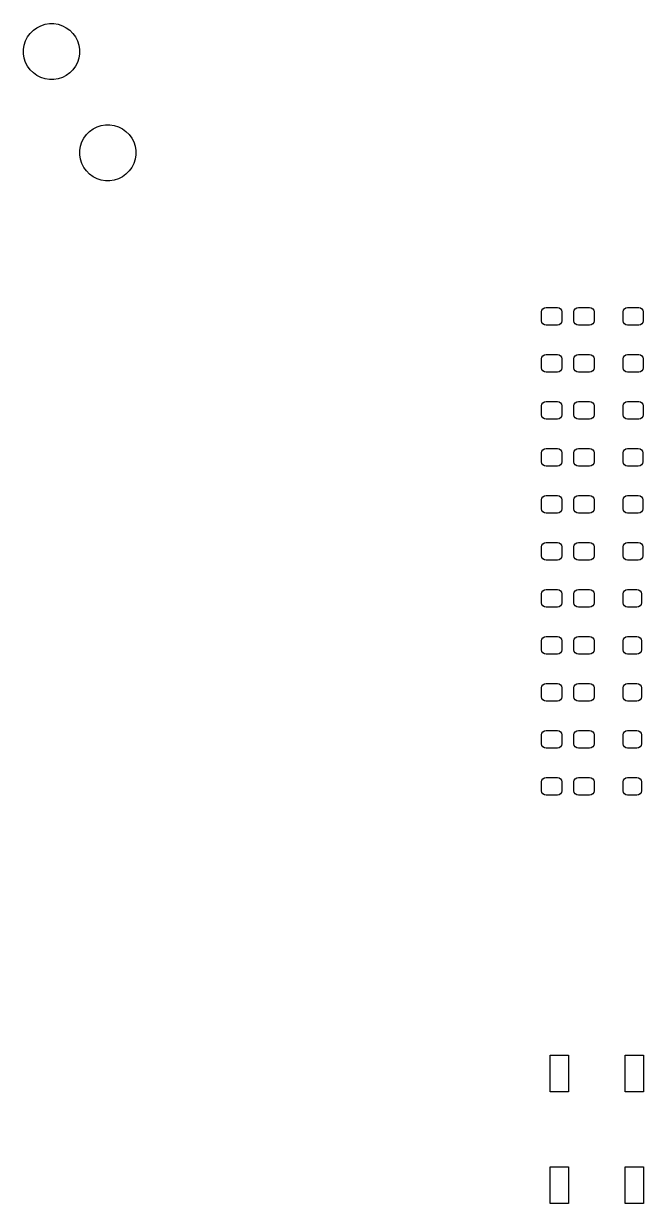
# Model space of a CAD drawing. Header units: inches. Extents: x 7.41 to 12.64, y -5.55 to -1.56.
# Drawn here: x 7.406 to 8.709, y -4.04 to -1.559 of the extents above; entities that cross this region are included whole.
import ezdxf

# ---------------------------------------------------------------- set-up
doc = ezdxf.new("R2010")
doc.units = ezdxf.units.IN
doc.header["$MEASUREMENT"] = 0
doc.layers.add('F.Mask', color=201, linetype='CONTINUOUS', true_color=0xd864ff)

msp = doc.modelspace()

# ---------------------------------------------------------------- linework, layer by layer
at = {"layer": 'F.Mask', "linetype": 'CONTINUOUS'}
for p, q in [((7.442, -1.5636), (7.4508, -1.5607)), ((7.4508, -1.5607), (7.4599, -1.5592)), ((7.4599, -1.5592), (7.4692, -1.5592)), ((7.4692, -1.5592), (7.4784, -1.5607)), ((7.4784, -1.5607), (7.4872, -1.5636)), ((7.41, -1.5955), (7.4142, -1.5873)), ((7.4142, -1.5873), (7.4197, -1.5798)), ((7.4197, -1.5798), (7.4262, -1.5732)), ((7.4262, -1.5732), (7.4337, -1.5678)), ((7.4337, -1.5678), (7.442, -1.5636)), ((7.4872, -1.5636), (7.4954, -1.5678)), ((7.4954, -1.5678), (7.5029, -1.5732)), ((7.5029, -1.5732), (7.5095, -1.5798)), ((7.5095, -1.5798), (7.5149, -1.5873)), ((7.5149, -1.5873), (7.5191, -1.5955)), ((7.4057, -1.6135), (7.4071, -1.6043)), ((7.4071, -1.6043), (7.41, -1.5955)), ((7.5191, -1.5955), (7.522, -1.6043)), ((7.522, -1.6043), (7.5234, -1.6135)), ((7.4057, -1.6227), (7.4057, -1.6135)), ((7.4071, -1.6319), (7.4057, -1.6227)), ((7.41, -1.6407), (7.4071, -1.6319)), ((7.522, -1.6319), (7.5191, -1.6407)), ((7.5234, -1.6227), (7.522, -1.6319)), ((7.5234, -1.6135), (7.5234, -1.6227)), ((7.4142, -1.649), (7.41, -1.6407)), ((7.4197, -1.6565), (7.4142, -1.649)), ((7.4262, -1.663), (7.4197, -1.6565)), ((7.5095, -1.6565), (7.5029, -1.663)), ((7.5149, -1.649), (7.5095, -1.6565)), ((7.5191, -1.6407), (7.5149, -1.649)), ((7.4337, -1.6685), (7.4262, -1.663)), ((7.442, -1.6727), (7.4337, -1.6685)), ((7.4508, -1.6755), (7.442, -1.6727)), ((7.4599, -1.677), (7.4508, -1.6755)), ((7.4692, -1.677), (7.4599, -1.677)), ((7.4784, -1.6755), (7.4692, -1.677)), ((7.4872, -1.6727), (7.4784, -1.6755)), ((7.4954, -1.6685), (7.4872, -1.6727)), ((7.5029, -1.663), (7.4954, -1.6685)), ((7.5378, -1.7924), (7.5443, -1.7858)), ((7.5443, -1.7858), (7.5518, -1.7804)), ((7.5518, -1.7804), (7.5601, -1.7761)), ((7.5601, -1.7761), (7.5689, -1.7733)), ((7.5689, -1.7733), (7.578, -1.7718)), ((7.578, -1.7718), (7.5873, -1.7718)), ((7.5873, -1.7718), (7.5965, -1.7733)), ((7.5965, -1.7733), (7.6053, -1.7761)), ((7.6053, -1.7761), (7.6135, -1.7804)), ((7.6135, -1.7804), (7.621, -1.7858)), ((7.621, -1.7858), (7.6276, -1.7924)), ((7.5253, -1.8169), (7.5281, -1.8081)), ((7.5281, -1.8081), (7.5323, -1.7999)), ((7.5323, -1.7999), (7.5378, -1.7924)), ((7.6276, -1.7924), (7.633, -1.7999)), ((7.633, -1.7999), (7.6372, -1.8081)), ((7.6372, -1.8081), (7.6401, -1.8169)), ((7.5238, -1.8261), (7.5253, -1.8169)), ((7.5238, -1.8353), (7.5238, -1.8261)), ((7.5253, -1.8445), (7.5238, -1.8353)), ((7.6401, -1.8169), (7.6416, -1.8261)), ((7.6416, -1.8353), (7.6401, -1.8445)), ((7.6416, -1.8261), (7.6416, -1.8353)), ((7.5281, -1.8533), (7.5253, -1.8445)), ((7.5323, -1.8616), (7.5281, -1.8533)), ((7.6372, -1.8533), (7.633, -1.8616)), ((7.6401, -1.8445), (7.6372, -1.8533)), ((7.5378, -1.8691), (7.5323, -1.8616)), ((7.5443, -1.8756), (7.5378, -1.8691)), ((7.5518, -1.8811), (7.5443, -1.8756)), ((7.5601, -1.8853), (7.5518, -1.8811)), ((7.5689, -1.8881), (7.5601, -1.8853)), ((7.6053, -1.8853), (7.5965, -1.8881)), ((7.6135, -1.8811), (7.6053, -1.8853)), ((7.621, -1.8756), (7.6135, -1.8811)), ((7.6276, -1.8691), (7.621, -1.8756)), ((7.633, -1.8616), (7.6276, -1.8691)), ((7.578, -1.8896), (7.5689, -1.8881)), ((7.5873, -1.8896), (7.578, -1.8896)), ((7.5965, -1.8881), (7.5873, -1.8896)), ((8.4978, -2.1588), (8.5009, -2.1568)), ((8.5009, -2.1568), (8.5044, -2.1561)), ((8.5044, -2.1561), (8.5281, -2.1561)), ((8.5281, -2.1561), (8.5316, -2.1568)), ((8.5316, -2.1568), (8.5347, -2.1588)), ((8.5657, -2.1588), (8.5688, -2.1568)), ((8.5688, -2.1568), (8.5723, -2.1561)), ((8.5723, -2.1561), (8.596, -2.1561)), ((8.596, -2.1561), (8.5995, -2.1568)), ((8.5995, -2.1568), (8.6026, -2.1588)), ((8.6691, -2.1588), (8.6721, -2.1568)), ((8.6721, -2.1568), (8.6757, -2.1561)), ((8.6757, -2.1561), (8.6993, -2.1561)), ((8.6993, -2.1561), (8.7029, -2.1568)), ((8.7029, -2.1568), (8.7059, -2.1588)), ((8.4951, -2.1655), (8.4958, -2.1619)), ((8.4951, -2.1842), (8.4951, -2.1655)), ((8.4958, -2.1619), (8.4978, -2.1588)), ((8.5347, -2.1588), (8.5367, -2.1619)), ((8.5367, -2.1619), (8.5374, -2.1655)), ((8.5374, -2.1655), (8.5374, -2.1842)), ((8.563, -2.1655), (8.5637, -2.1619)), ((8.563, -2.1842), (8.563, -2.1655)), ((8.5637, -2.1619), (8.5657, -2.1588)), ((8.6026, -2.1588), (8.6046, -2.1619)), ((8.6046, -2.1619), (8.6053, -2.1655)), ((8.6053, -2.1655), (8.6053, -2.1842)), ((8.6663, -2.1655), (8.6671, -2.1619)), ((8.6663, -2.1842), (8.6663, -2.1655)), ((8.6671, -2.1619), (8.6691, -2.1588)), ((8.7059, -2.1588), (8.7079, -2.1619)), ((8.7079, -2.1619), (8.7087, -2.1655)), ((8.7087, -2.1655), (8.7087, -2.1842)), ((8.4958, -2.1877), (8.4951, -2.1842)), ((8.4978, -2.1908), (8.4958, -2.1877)), ((8.5009, -2.1928), (8.4978, -2.1908)), ((8.5044, -2.1935), (8.5009, -2.1928)), ((8.5281, -2.1935), (8.5044, -2.1935)), ((8.5316, -2.1928), (8.5281, -2.1935)), ((8.5347, -2.1908), (8.5316, -2.1928)), ((8.5367, -2.1877), (8.5347, -2.1908)), ((8.5374, -2.1842), (8.5367, -2.1877)), ((8.5637, -2.1877), (8.563, -2.1842)), ((8.5657, -2.1908), (8.5637, -2.1877)), ((8.5688, -2.1928), (8.5657, -2.1908)), ((8.5723, -2.1935), (8.5688, -2.1928)), ((8.596, -2.1935), (8.5723, -2.1935)), ((8.5995, -2.1928), (8.596, -2.1935)), ((8.6026, -2.1908), (8.5995, -2.1928)), ((8.6046, -2.1877), (8.6026, -2.1908)), ((8.6053, -2.1842), (8.6046, -2.1877)), ((8.6671, -2.1877), (8.6663, -2.1842)), ((8.6691, -2.1908), (8.6671, -2.1877)), ((8.6721, -2.1928), (8.6691, -2.1908)), ((8.6757, -2.1935), (8.6721, -2.1928)), ((8.6993, -2.1935), (8.6757, -2.1935)), ((8.7029, -2.1928), (8.6993, -2.1935)), ((8.7059, -2.1908), (8.7029, -2.1928)), ((8.7079, -2.1877), (8.7059, -2.1908)), ((8.7087, -2.1842), (8.7079, -2.1877)), ((8.4978, -2.2577), (8.5009, -2.2556)), ((8.5009, -2.2556), (8.5044, -2.2549)), ((8.5044, -2.2549), (8.5281, -2.2549)), ((8.5281, -2.2549), (8.5316, -2.2556)), ((8.5316, -2.2556), (8.5347, -2.2577)), ((8.5657, -2.2577), (8.5688, -2.2556)), ((8.5688, -2.2556), (8.5723, -2.2549)), ((8.5723, -2.2549), (8.596, -2.2549)), ((8.596, -2.2549), (8.5995, -2.2556)), ((8.5995, -2.2556), (8.6026, -2.2577)), ((8.6691, -2.2577), (8.6721, -2.2556)), ((8.6721, -2.2556), (8.6757, -2.2549)), ((8.6757, -2.2549), (8.6993, -2.2549)), ((8.6993, -2.2549), (8.7029, -2.2556)), ((8.7029, -2.2556), (8.7059, -2.2577)), ((8.4951, -2.2643), (8.4958, -2.2607)), ((8.4951, -2.283), (8.4951, -2.2643)), ((8.4958, -2.2607), (8.4978, -2.2577)), ((8.5347, -2.2577), (8.5367, -2.2607)), ((8.5367, -2.2607), (8.5374, -2.2643)), ((8.5374, -2.2643), (8.5374, -2.283)), ((8.563, -2.2643), (8.5637, -2.2607)), ((8.563, -2.283), (8.563, -2.2643)), ((8.5637, -2.2607), (8.5657, -2.2577)), ((8.6026, -2.2577), (8.6046, -2.2607)), ((8.6046, -2.2607), (8.6053, -2.2643)), ((8.6053, -2.2643), (8.6053, -2.283)), ((8.6663, -2.2643), (8.6671, -2.2607)), ((8.6663, -2.283), (8.6663, -2.2643)), ((8.6671, -2.2607), (8.6691, -2.2577)), ((8.7059, -2.2577), (8.7079, -2.2607)), ((8.7079, -2.2607), (8.7087, -2.2643)), ((8.7087, -2.2643), (8.7087, -2.283)), ((8.4958, -2.2866), (8.4951, -2.283)), ((8.4978, -2.2896), (8.4958, -2.2866)), ((8.5009, -2.2916), (8.4978, -2.2896)), ((8.5044, -2.2923), (8.5009, -2.2916)), ((8.5281, -2.2923), (8.5044, -2.2923)), ((8.5316, -2.2916), (8.5281, -2.2923)), ((8.5347, -2.2896), (8.5316, -2.2916)), ((8.5367, -2.2866), (8.5347, -2.2896)), ((8.5374, -2.283), (8.5367, -2.2866)), ((8.5637, -2.2866), (8.563, -2.283)), ((8.5657, -2.2896), (8.5637, -2.2866)), ((8.5688, -2.2916), (8.5657, -2.2896)), ((8.5723, -2.2923), (8.5688, -2.2916)), ((8.596, -2.2923), (8.5723, -2.2923)), ((8.5995, -2.2916), (8.596, -2.2923)), ((8.6026, -2.2896), (8.5995, -2.2916)), ((8.6046, -2.2866), (8.6026, -2.2896)), ((8.6053, -2.283), (8.6046, -2.2866)), ((8.6671, -2.2866), (8.6663, -2.283)), ((8.6691, -2.2896), (8.6671, -2.2866)), ((8.6721, -2.2916), (8.6691, -2.2896)), ((8.6757, -2.2923), (8.6721, -2.2916)), ((8.6993, -2.2923), (8.6757, -2.2923)), ((8.7029, -2.2916), (8.6993, -2.2923)), ((8.7059, -2.2896), (8.7029, -2.2916)), ((8.7079, -2.2866), (8.7059, -2.2896)), ((8.7087, -2.283), (8.7079, -2.2866)), ((8.4958, -2.3595), (8.4978, -2.3565)), ((8.4978, -2.3565), (8.5009, -2.3545)), ((8.5009, -2.3545), (8.5044, -2.3537)), ((8.5044, -2.3537), (8.5281, -2.3537)), ((8.5281, -2.3537), (8.5316, -2.3545)), ((8.5316, -2.3545), (8.5347, -2.3565)), ((8.5347, -2.3565), (8.5367, -2.3595)), ((8.5637, -2.3595), (8.5657, -2.3565)), ((8.5657, -2.3565), (8.5688, -2.3545)), ((8.5688, -2.3545), (8.5723, -2.3537)), ((8.5723, -2.3537), (8.596, -2.3537)), ((8.596, -2.3537), (8.5995, -2.3545)), ((8.5995, -2.3545), (8.6026, -2.3565)), ((8.6026, -2.3565), (8.6046, -2.3595)), ((8.6671, -2.3595), (8.6691, -2.3565)), ((8.6691, -2.3565), (8.6721, -2.3545)), ((8.6721, -2.3545), (8.6757, -2.3537)), ((8.6757, -2.3537), (8.6993, -2.3537)), ((8.6993, -2.3537), (8.7029, -2.3545)), ((8.7029, -2.3545), (8.7059, -2.3565)), ((8.7059, -2.3565), (8.7079, -2.3595)), ((8.4951, -2.3631), (8.4958, -2.3595)), ((8.4951, -2.3818), (8.4951, -2.3631)), ((8.5367, -2.3595), (8.5374, -2.3631)), ((8.5374, -2.3631), (8.5374, -2.3818)), ((8.563, -2.3631), (8.5637, -2.3595)), ((8.563, -2.3818), (8.563, -2.3631)), ((8.6046, -2.3595), (8.6053, -2.3631)), ((8.6053, -2.3631), (8.6053, -2.3818)), ((8.6663, -2.3631), (8.6671, -2.3595)), ((8.6663, -2.3818), (8.6663, -2.3631)), ((8.7079, -2.3595), (8.7087, -2.3631)), ((8.7087, -2.3631), (8.7087, -2.3818)), ((8.4958, -2.3854), (8.4951, -2.3818)), ((8.4978, -2.3884), (8.4958, -2.3854)), ((8.5009, -2.3904), (8.4978, -2.3884)), ((8.5044, -2.3911), (8.5009, -2.3904)), ((8.5281, -2.3911), (8.5044, -2.3911)), ((8.5316, -2.3904), (8.5281, -2.3911)), ((8.5347, -2.3884), (8.5316, -2.3904)), ((8.5367, -2.3854), (8.5347, -2.3884)), ((8.5374, -2.3818), (8.5367, -2.3854)), ((8.5637, -2.3854), (8.563, -2.3818)), ((8.5657, -2.3884), (8.5637, -2.3854)), ((8.5688, -2.3904), (8.5657, -2.3884)), ((8.5723, -2.3911), (8.5688, -2.3904)), ((8.596, -2.3911), (8.5723, -2.3911)), ((8.5995, -2.3904), (8.596, -2.3911)), ((8.6026, -2.3884), (8.5995, -2.3904)), ((8.6046, -2.3854), (8.6026, -2.3884)), ((8.6053, -2.3818), (8.6046, -2.3854)), ((8.6671, -2.3854), (8.6663, -2.3818)), ((8.6691, -2.3884), (8.6671, -2.3854)), ((8.6721, -2.3904), (8.6691, -2.3884)), ((8.6757, -2.3911), (8.6721, -2.3904)), ((8.6993, -2.3911), (8.6757, -2.3911)), ((8.7029, -2.3904), (8.6993, -2.3911)), ((8.7059, -2.3884), (8.7029, -2.3904)), ((8.7079, -2.3854), (8.7059, -2.3884)), ((8.7087, -2.3818), (8.7079, -2.3854)), ((8.4958, -2.4583), (8.4978, -2.4553)), ((8.4978, -2.4553), (8.5009, -2.4533)), ((8.5009, -2.4533), (8.5044, -2.4526)), ((8.5044, -2.4526), (8.5281, -2.4526)), ((8.5281, -2.4526), (8.5316, -2.4533)), ((8.5316, -2.4533), (8.5347, -2.4553)), ((8.5347, -2.4553), (8.5367, -2.4583)), ((8.5637, -2.4583), (8.5657, -2.4553)), ((8.5657, -2.4553), (8.5688, -2.4533)), ((8.5688, -2.4533), (8.5723, -2.4526)), ((8.5723, -2.4526), (8.596, -2.4526)), ((8.596, -2.4526), (8.5995, -2.4533)), ((8.5995, -2.4533), (8.6026, -2.4553)), ((8.6026, -2.4553), (8.6046, -2.4583)), ((8.6671, -2.4583), (8.6691, -2.4553)), ((8.6691, -2.4553), (8.6721, -2.4533)), ((8.6721, -2.4533), (8.6757, -2.4526)), ((8.6757, -2.4526), (8.6983, -2.4526)), ((8.6983, -2.4526), (8.7019, -2.4533)), ((8.7019, -2.4533), (8.7049, -2.4553)), ((8.7049, -2.4553), (8.707, -2.4583)), ((8.4951, -2.4619), (8.4958, -2.4583)), ((8.4951, -2.4806), (8.4951, -2.4619)), ((8.4958, -2.4842), (8.4951, -2.4806)), ((8.5367, -2.4583), (8.5374, -2.4619)), ((8.5374, -2.4806), (8.5367, -2.4842)), ((8.5374, -2.4619), (8.5374, -2.4806)), ((8.563, -2.4619), (8.5637, -2.4583)), ((8.563, -2.4806), (8.563, -2.4619)), ((8.5637, -2.4842), (8.563, -2.4806)), ((8.6046, -2.4583), (8.6053, -2.4619)), ((8.6053, -2.4806), (8.6046, -2.4842)), ((8.6053, -2.4619), (8.6053, -2.4806)), ((8.6663, -2.4619), (8.6671, -2.4583)), ((8.6663, -2.4806), (8.6663, -2.4619)), ((8.6671, -2.4842), (8.6663, -2.4806)), ((8.707, -2.4583), (8.7077, -2.4619)), ((8.7077, -2.4806), (8.707, -2.4842)), ((8.7077, -2.4619), (8.7077, -2.4806)), ((8.4978, -2.4872), (8.4958, -2.4842)), ((8.5009, -2.4892), (8.4978, -2.4872)), ((8.5044, -2.49), (8.5009, -2.4892)), ((8.5281, -2.49), (8.5044, -2.49)), ((8.5316, -2.4892), (8.5281, -2.49)), ((8.5347, -2.4872), (8.5316, -2.4892)), ((8.5367, -2.4842), (8.5347, -2.4872)), ((8.5657, -2.4872), (8.5637, -2.4842)), ((8.5688, -2.4892), (8.5657, -2.4872)), ((8.5723, -2.49), (8.5688, -2.4892)), ((8.596, -2.49), (8.5723, -2.49)), ((8.5995, -2.4892), (8.596, -2.49)), ((8.6026, -2.4872), (8.5995, -2.4892)), ((8.6046, -2.4842), (8.6026, -2.4872)), ((8.6691, -2.4872), (8.6671, -2.4842)), ((8.6721, -2.4892), (8.6691, -2.4872)), ((8.6757, -2.49), (8.6721, -2.4892)), ((8.6983, -2.49), (8.6757, -2.49)), ((8.7019, -2.4892), (8.6983, -2.49)), ((8.7049, -2.4872), (8.7019, -2.4892)), ((8.707, -2.4842), (8.7049, -2.4872)), ((8.4958, -2.5572), (8.4978, -2.5541)), ((8.4978, -2.5541), (8.5009, -2.5521)), ((8.5009, -2.5521), (8.5044, -2.5514)), ((8.5044, -2.5514), (8.5281, -2.5514)), ((8.5281, -2.5514), (8.5316, -2.5521)), ((8.5316, -2.5521), (8.5347, -2.5541)), ((8.5347, -2.5541), (8.5367, -2.5572)), ((8.5637, -2.5572), (8.5657, -2.5541)), ((8.5657, -2.5541), (8.5688, -2.5521)), ((8.5688, -2.5521), (8.5723, -2.5514)), ((8.5723, -2.5514), (8.596, -2.5514)), ((8.596, -2.5514), (8.5995, -2.5521)), ((8.5995, -2.5521), (8.6026, -2.5541)), ((8.6026, -2.5541), (8.6046, -2.5572)), ((8.6671, -2.5572), (8.6691, -2.5541)), ((8.6691, -2.5541), (8.6721, -2.5521)), ((8.6721, -2.5521), (8.6757, -2.5514)), ((8.6757, -2.5514), (8.6983, -2.5514)), ((8.6983, -2.5514), (8.7019, -2.5521)), ((8.7019, -2.5521), (8.7049, -2.5541)), ((8.7049, -2.5541), (8.707, -2.5572)), ((8.4951, -2.5607), (8.4958, -2.5572)), ((8.4951, -2.5794), (8.4951, -2.5607)), ((8.4958, -2.583), (8.4951, -2.5794)), ((8.5367, -2.5572), (8.5374, -2.5607)), ((8.5374, -2.5794), (8.5367, -2.583)), ((8.5374, -2.5607), (8.5374, -2.5794)), ((8.563, -2.5607), (8.5637, -2.5572)), ((8.563, -2.5794), (8.563, -2.5607)), ((8.5637, -2.583), (8.563, -2.5794)), ((8.6046, -2.5572), (8.6053, -2.5607)), ((8.6053, -2.5794), (8.6046, -2.583)), ((8.6053, -2.5607), (8.6053, -2.5794)), ((8.6663, -2.5607), (8.6671, -2.5572)), ((8.6663, -2.5794), (8.6663, -2.5607)), ((8.6671, -2.583), (8.6663, -2.5794)), ((8.707, -2.5572), (8.7077, -2.5607)), ((8.7077, -2.5794), (8.707, -2.583)), ((8.7077, -2.5607), (8.7077, -2.5794)), ((8.4978, -2.586), (8.4958, -2.583)), ((8.5009, -2.5881), (8.4978, -2.586)), ((8.5044, -2.5888), (8.5009, -2.5881)), ((8.5281, -2.5888), (8.5044, -2.5888)), ((8.5316, -2.5881), (8.5281, -2.5888)), ((8.5347, -2.586), (8.5316, -2.5881)), ((8.5367, -2.583), (8.5347, -2.586)), ((8.5657, -2.586), (8.5637, -2.583)), ((8.5688, -2.5881), (8.5657, -2.586)), ((8.5723, -2.5888), (8.5688, -2.5881)), ((8.596, -2.5888), (8.5723, -2.5888)), ((8.5995, -2.5881), (8.596, -2.5888)), ((8.6026, -2.586), (8.5995, -2.5881)), ((8.6046, -2.583), (8.6026, -2.586)), ((8.6691, -2.586), (8.6671, -2.583)), ((8.6721, -2.5881), (8.6691, -2.586)), ((8.6757, -2.5888), (8.6721, -2.5881)), ((8.6983, -2.5888), (8.6757, -2.5888)), ((8.7019, -2.5881), (8.6983, -2.5888)), ((8.7049, -2.586), (8.7019, -2.5881)), ((8.707, -2.583), (8.7049, -2.586)), ((8.4958, -2.656), (8.4978, -2.6529)), ((8.4978, -2.6529), (8.5009, -2.6509)), ((8.5009, -2.6509), (8.5044, -2.6502)), ((8.5044, -2.6502), (8.5281, -2.6502)), ((8.5281, -2.6502), (8.5316, -2.6509)), ((8.5316, -2.6509), (8.5347, -2.6529)), ((8.5347, -2.6529), (8.5367, -2.656)), ((8.5637, -2.656), (8.5657, -2.6529)), ((8.5657, -2.6529), (8.5688, -2.6509)), ((8.5688, -2.6509), (8.5723, -2.6502)), ((8.5723, -2.6502), (8.596, -2.6502)), ((8.596, -2.6502), (8.5995, -2.6509)), ((8.5995, -2.6509), (8.6026, -2.6529)), ((8.6026, -2.6529), (8.6046, -2.656)), ((8.6671, -2.656), (8.6691, -2.6529)), ((8.6691, -2.6529), (8.6721, -2.6509)), ((8.6721, -2.6509), (8.6757, -2.6502)), ((8.6757, -2.6502), (8.6983, -2.6502)), ((8.6983, -2.6502), (8.7019, -2.6509)), ((8.7019, -2.6509), (8.7049, -2.6529)), ((8.7049, -2.6529), (8.707, -2.656)), ((8.4951, -2.6595), (8.4958, -2.656)), ((8.4951, -2.6782), (8.4951, -2.6595)), ((8.4958, -2.6818), (8.4951, -2.6782)), ((8.5367, -2.656), (8.5374, -2.6595)), ((8.5374, -2.6782), (8.5367, -2.6818)), ((8.5374, -2.6595), (8.5374, -2.6782)), ((8.563, -2.6595), (8.5637, -2.656)), ((8.563, -2.6782), (8.563, -2.6595)), ((8.5637, -2.6818), (8.563, -2.6782)), ((8.6046, -2.656), (8.6053, -2.6595)), ((8.6053, -2.6782), (8.6046, -2.6818)), ((8.6053, -2.6595), (8.6053, -2.6782)), ((8.6663, -2.6595), (8.6671, -2.656)), ((8.6663, -2.6782), (8.6663, -2.6595)), ((8.6671, -2.6818), (8.6663, -2.6782)), ((8.707, -2.656), (8.7077, -2.6595)), ((8.7077, -2.6782), (8.707, -2.6818)), ((8.7077, -2.6595), (8.7077, -2.6782)), ((8.4978, -2.6849), (8.4958, -2.6818)), ((8.5009, -2.6869), (8.4978, -2.6849)), ((8.5044, -2.6876), (8.5009, -2.6869)), ((8.5281, -2.6876), (8.5044, -2.6876)), ((8.5316, -2.6869), (8.5281, -2.6876)), ((8.5347, -2.6849), (8.5316, -2.6869)), ((8.5367, -2.6818), (8.5347, -2.6849)), ((8.5657, -2.6849), (8.5637, -2.6818)), ((8.5688, -2.6869), (8.5657, -2.6849)), ((8.5723, -2.6876), (8.5688, -2.6869)), ((8.596, -2.6876), (8.5723, -2.6876)), ((8.5995, -2.6869), (8.596, -2.6876)), ((8.6026, -2.6849), (8.5995, -2.6869)), ((8.6046, -2.6818), (8.6026, -2.6849)), ((8.6691, -2.6849), (8.6671, -2.6818)), ((8.6721, -2.6869), (8.6691, -2.6849)), ((8.6757, -2.6876), (8.6721, -2.6869)), ((8.6983, -2.6876), (8.6757, -2.6876)), ((8.7019, -2.6869), (8.6983, -2.6876)), ((8.7049, -2.6849), (8.7019, -2.6869)), ((8.707, -2.6818), (8.7049, -2.6849)), ((8.4958, -2.7548), (8.4978, -2.7518)), ((8.4978, -2.7518), (8.5009, -2.7497)), ((8.5009, -2.7497), (8.5044, -2.749)), ((8.5044, -2.749), (8.5281, -2.749)), ((8.5281, -2.749), (8.5316, -2.7497)), ((8.5316, -2.7497), (8.5347, -2.7518)), ((8.5347, -2.7518), (8.5367, -2.7548)), ((8.5637, -2.7548), (8.5657, -2.7518)), ((8.5657, -2.7518), (8.5688, -2.7497)), ((8.5688, -2.7497), (8.5723, -2.749)), ((8.5723, -2.749), (8.596, -2.749)), ((8.596, -2.749), (8.5995, -2.7497)), ((8.5995, -2.7497), (8.6026, -2.7518)), ((8.6026, -2.7518), (8.6046, -2.7548)), ((8.6671, -2.7548), (8.6691, -2.7518)), ((8.6691, -2.7518), (8.6721, -2.7497)), ((8.6721, -2.7497), (8.6757, -2.749)), ((8.6757, -2.749), (8.6954, -2.749)), ((8.6954, -2.749), (8.699, -2.7497)), ((8.699, -2.7497), (8.702, -2.7518)), ((8.702, -2.7518), (8.704, -2.7548)), ((8.4951, -2.7584), (8.4958, -2.7548)), ((8.4951, -2.7771), (8.4951, -2.7584)), ((8.4958, -2.7806), (8.4951, -2.7771)), ((8.5367, -2.7548), (8.5374, -2.7584)), ((8.5374, -2.7771), (8.5367, -2.7806)), ((8.5374, -2.7584), (8.5374, -2.7771)), ((8.563, -2.7584), (8.5637, -2.7548)), ((8.563, -2.7771), (8.563, -2.7584)), ((8.5637, -2.7806), (8.563, -2.7771)), ((8.6046, -2.7548), (8.6053, -2.7584)), ((8.6053, -2.7771), (8.6046, -2.7806)), ((8.6053, -2.7584), (8.6053, -2.7771)), ((8.6663, -2.7584), (8.6671, -2.7548)), ((8.6663, -2.7771), (8.6663, -2.7584)), ((8.6671, -2.7806), (8.6663, -2.7771)), ((8.704, -2.7548), (8.7047, -2.7584)), ((8.7047, -2.7771), (8.704, -2.7806)), ((8.7047, -2.7584), (8.7047, -2.7771)), ((8.4978, -2.7837), (8.4958, -2.7806)), ((8.5009, -2.7857), (8.4978, -2.7837)), ((8.5044, -2.7864), (8.5009, -2.7857)), ((8.5281, -2.7864), (8.5044, -2.7864)), ((8.5316, -2.7857), (8.5281, -2.7864)), ((8.5347, -2.7837), (8.5316, -2.7857)), ((8.5367, -2.7806), (8.5347, -2.7837)), ((8.5657, -2.7837), (8.5637, -2.7806)), ((8.5688, -2.7857), (8.5657, -2.7837)), ((8.5723, -2.7864), (8.5688, -2.7857)), ((8.596, -2.7864), (8.5723, -2.7864)), ((8.5995, -2.7857), (8.596, -2.7864)), ((8.6026, -2.7837), (8.5995, -2.7857)), ((8.6046, -2.7806), (8.6026, -2.7837)), ((8.6691, -2.7837), (8.6671, -2.7806)), ((8.6721, -2.7857), (8.6691, -2.7837)), ((8.6757, -2.7864), (8.6721, -2.7857)), ((8.6954, -2.7864), (8.6757, -2.7864)), ((8.699, -2.7857), (8.6954, -2.7864)), ((8.702, -2.7837), (8.699, -2.7857)), ((8.704, -2.7806), (8.702, -2.7837)), ((8.4958, -2.8536), (8.4978, -2.8506)), ((8.4978, -2.8506), (8.5009, -2.8485)), ((8.5009, -2.8485), (8.5044, -2.8478)), ((8.5044, -2.8478), (8.5281, -2.8478)), ((8.5281, -2.8478), (8.5316, -2.8485)), ((8.5316, -2.8485), (8.5347, -2.8506)), ((8.5347, -2.8506), (8.5367, -2.8536)), ((8.5637, -2.8536), (8.5657, -2.8506)), ((8.5657, -2.8506), (8.5688, -2.8485)), ((8.5688, -2.8485), (8.5723, -2.8478)), ((8.5723, -2.8478), (8.596, -2.8478)), ((8.596, -2.8478), (8.5995, -2.8485)), ((8.5995, -2.8485), (8.6026, -2.8506)), ((8.6026, -2.8506), (8.6046, -2.8536)), ((8.6671, -2.8536), (8.6691, -2.8506)), ((8.6691, -2.8506), (8.6721, -2.8485)), ((8.6721, -2.8485), (8.6757, -2.8478)), ((8.6757, -2.8478), (8.6954, -2.8478)), ((8.6954, -2.8478), (8.699, -2.8485)), ((8.699, -2.8485), (8.702, -2.8506)), ((8.702, -2.8506), (8.704, -2.8536)), ((8.4951, -2.8572), (8.4958, -2.8536)), ((8.4951, -2.8759), (8.4951, -2.8572)), ((8.4958, -2.8795), (8.4951, -2.8759)), ((8.5367, -2.8536), (8.5374, -2.8572)), ((8.5374, -2.8759), (8.5367, -2.8795)), ((8.5374, -2.8572), (8.5374, -2.8759)), ((8.563, -2.8572), (8.5637, -2.8536)), ((8.563, -2.8759), (8.563, -2.8572)), ((8.5637, -2.8795), (8.563, -2.8759)), ((8.6046, -2.8536), (8.6053, -2.8572)), ((8.6053, -2.8759), (8.6046, -2.8795)), ((8.6053, -2.8572), (8.6053, -2.8759)), ((8.6663, -2.8572), (8.6671, -2.8536)), ((8.6663, -2.8759), (8.6663, -2.8572)), ((8.6671, -2.8795), (8.6663, -2.8759)), ((8.704, -2.8536), (8.7047, -2.8572)), ((8.7047, -2.8759), (8.704, -2.8795)), ((8.7047, -2.8572), (8.7047, -2.8759)), ((8.4978, -2.8825), (8.4958, -2.8795)), ((8.5009, -2.8845), (8.4978, -2.8825)), ((8.5044, -2.8852), (8.5009, -2.8845)), ((8.5281, -2.8852), (8.5044, -2.8852)), ((8.5316, -2.8845), (8.5281, -2.8852)), ((8.5347, -2.8825), (8.5316, -2.8845)), ((8.5367, -2.8795), (8.5347, -2.8825)), ((8.5657, -2.8825), (8.5637, -2.8795)), ((8.5688, -2.8845), (8.5657, -2.8825)), ((8.5723, -2.8852), (8.5688, -2.8845)), ((8.596, -2.8852), (8.5723, -2.8852)), ((8.5995, -2.8845), (8.596, -2.8852)), ((8.6026, -2.8825), (8.5995, -2.8845)), ((8.6046, -2.8795), (8.6026, -2.8825)), ((8.6691, -2.8825), (8.6671, -2.8795)), ((8.6721, -2.8845), (8.6691, -2.8825)), ((8.6757, -2.8852), (8.6721, -2.8845)), ((8.6954, -2.8852), (8.6757, -2.8852)), ((8.699, -2.8845), (8.6954, -2.8852)), ((8.702, -2.8825), (8.699, -2.8845)), ((8.704, -2.8795), (8.702, -2.8825)), ((8.4958, -2.9524), (8.4978, -2.9494)), ((8.4978, -2.9494), (8.5009, -2.9474)), ((8.5009, -2.9474), (8.5044, -2.9467)), ((8.5044, -2.9467), (8.5281, -2.9467)), ((8.5281, -2.9467), (8.5316, -2.9474)), ((8.5316, -2.9474), (8.5347, -2.9494)), ((8.5347, -2.9494), (8.5367, -2.9524)), ((8.5637, -2.9524), (8.5657, -2.9494)), ((8.5657, -2.9494), (8.5688, -2.9474)), ((8.5688, -2.9474), (8.5723, -2.9467)), ((8.5723, -2.9467), (8.596, -2.9467)), ((8.596, -2.9467), (8.5995, -2.9474)), ((8.5995, -2.9474), (8.6026, -2.9494)), ((8.6026, -2.9494), (8.6046, -2.9524)), ((8.6671, -2.9524), (8.6691, -2.9494)), ((8.6691, -2.9494), (8.6721, -2.9474)), ((8.6721, -2.9474), (8.6757, -2.9467)), ((8.6757, -2.9467), (8.6954, -2.9467)), ((8.6954, -2.9467), (8.699, -2.9474)), ((8.699, -2.9474), (8.702, -2.9494)), ((8.702, -2.9494), (8.704, -2.9524)), ((8.4951, -2.956), (8.4958, -2.9524)), ((8.4951, -2.9747), (8.4951, -2.956)), ((8.4958, -2.9783), (8.4951, -2.9747)), ((8.5367, -2.9524), (8.5374, -2.956)), ((8.5374, -2.9747), (8.5367, -2.9783)), ((8.5374, -2.956), (8.5374, -2.9747)), ((8.563, -2.956), (8.5637, -2.9524)), ((8.563, -2.9747), (8.563, -2.956)), ((8.5637, -2.9783), (8.563, -2.9747)), ((8.6046, -2.9524), (8.6053, -2.956)), ((8.6053, -2.9747), (8.6046, -2.9783)), ((8.6053, -2.956), (8.6053, -2.9747)), ((8.6663, -2.956), (8.6671, -2.9524)), ((8.6663, -2.9747), (8.6663, -2.956)), ((8.6671, -2.9783), (8.6663, -2.9747)), ((8.704, -2.9524), (8.7047, -2.956)), ((8.7047, -2.9747), (8.704, -2.9783)), ((8.7047, -2.956), (8.7047, -2.9747)), ((8.4978, -2.9813), (8.4958, -2.9783)), ((8.5009, -2.9833), (8.4978, -2.9813)), ((8.5044, -2.9841), (8.5009, -2.9833)), ((8.5281, -2.9841), (8.5044, -2.9841)), ((8.5316, -2.9833), (8.5281, -2.9841)), ((8.5347, -2.9813), (8.5316, -2.9833)), ((8.5367, -2.9783), (8.5347, -2.9813)), ((8.5657, -2.9813), (8.5637, -2.9783)), ((8.5688, -2.9833), (8.5657, -2.9813)), ((8.5723, -2.9841), (8.5688, -2.9833)), ((8.596, -2.9841), (8.5723, -2.9841)), ((8.5995, -2.9833), (8.596, -2.9841)), ((8.6026, -2.9813), (8.5995, -2.9833)), ((8.6046, -2.9783), (8.6026, -2.9813)), ((8.6691, -2.9813), (8.6671, -2.9783)), ((8.6721, -2.9833), (8.6691, -2.9813)), ((8.6757, -2.9841), (8.6721, -2.9833)), ((8.6954, -2.9841), (8.6757, -2.9841)), ((8.699, -2.9833), (8.6954, -2.9841)), ((8.702, -2.9813), (8.699, -2.9833)), ((8.704, -2.9783), (8.702, -2.9813)), ((8.4951, -3.0548), (8.4958, -3.0512)), ((8.4958, -3.0512), (8.4978, -3.0482)), ((8.4978, -3.0482), (8.5009, -3.0462)), ((8.5009, -3.0462), (8.5044, -3.0455)), ((8.5044, -3.0455), (8.5281, -3.0455)), ((8.5281, -3.0455), (8.5316, -3.0462)), ((8.5316, -3.0462), (8.5347, -3.0482)), ((8.5347, -3.0482), (8.5367, -3.0512)), ((8.5367, -3.0512), (8.5374, -3.0548)), ((8.563, -3.0548), (8.5637, -3.0512)), ((8.5637, -3.0512), (8.5657, -3.0482)), ((8.5657, -3.0482), (8.5688, -3.0462)), ((8.5688, -3.0462), (8.5723, -3.0455)), ((8.5723, -3.0455), (8.596, -3.0455)), ((8.596, -3.0455), (8.5995, -3.0462)), ((8.5995, -3.0462), (8.6026, -3.0482)), ((8.6026, -3.0482), (8.6046, -3.0512)), ((8.6046, -3.0512), (8.6053, -3.0548)), ((8.6663, -3.0548), (8.6671, -3.0512)), ((8.6671, -3.0512), (8.6691, -3.0482)), ((8.6691, -3.0482), (8.6721, -3.0462)), ((8.6721, -3.0462), (8.6757, -3.0455)), ((8.6757, -3.0455), (8.6954, -3.0455)), ((8.6954, -3.0455), (8.699, -3.0462)), ((8.699, -3.0462), (8.702, -3.0482)), ((8.702, -3.0482), (8.704, -3.0512)), ((8.704, -3.0512), (8.7047, -3.0548)), ((8.4951, -3.0735), (8.4951, -3.0548)), ((8.4958, -3.0771), (8.4951, -3.0735)), ((8.5374, -3.0735), (8.5367, -3.0771)), ((8.5374, -3.0548), (8.5374, -3.0735)), ((8.563, -3.0735), (8.563, -3.0548)), ((8.5637, -3.0771), (8.563, -3.0735)), ((8.6053, -3.0735), (8.6046, -3.0771)), ((8.6053, -3.0548), (8.6053, -3.0735)), ((8.6663, -3.0735), (8.6663, -3.0548)), ((8.6671, -3.0771), (8.6663, -3.0735)), ((8.7047, -3.0735), (8.704, -3.0771)), ((8.7047, -3.0548), (8.7047, -3.0735)), ((8.4978, -3.0801), (8.4958, -3.0771)), ((8.5009, -3.0822), (8.4978, -3.0801)), ((8.5044, -3.0829), (8.5009, -3.0822)), ((8.5281, -3.0829), (8.5044, -3.0829)), ((8.5316, -3.0822), (8.5281, -3.0829)), ((8.5347, -3.0801), (8.5316, -3.0822)), ((8.5367, -3.0771), (8.5347, -3.0801)), ((8.5657, -3.0801), (8.5637, -3.0771)), ((8.5688, -3.0822), (8.5657, -3.0801)), ((8.5723, -3.0829), (8.5688, -3.0822)), ((8.596, -3.0829), (8.5723, -3.0829)), ((8.5995, -3.0822), (8.596, -3.0829)), ((8.6026, -3.0801), (8.5995, -3.0822)), ((8.6046, -3.0771), (8.6026, -3.0801)), ((8.6691, -3.0801), (8.6671, -3.0771)), ((8.6721, -3.0822), (8.6691, -3.0801)), ((8.6757, -3.0829), (8.6721, -3.0822)), ((8.6954, -3.0829), (8.6757, -3.0829)), ((8.699, -3.0822), (8.6954, -3.0829)), ((8.702, -3.0801), (8.699, -3.0822)), ((8.704, -3.0771), (8.702, -3.0801)), ((8.4951, -3.1536), (8.4958, -3.1501)), ((8.4958, -3.1501), (8.4978, -3.147)), ((8.4978, -3.147), (8.5009, -3.145)), ((8.5009, -3.145), (8.5044, -3.1443)), ((8.5044, -3.1443), (8.5281, -3.1443)), ((8.5281, -3.1443), (8.5316, -3.145)), ((8.5316, -3.145), (8.5347, -3.147)), ((8.5347, -3.147), (8.5367, -3.1501)), ((8.5367, -3.1501), (8.5374, -3.1536)), ((8.563, -3.1536), (8.5637, -3.1501)), ((8.5637, -3.1501), (8.5657, -3.147)), ((8.5657, -3.147), (8.5688, -3.145)), ((8.5688, -3.145), (8.5723, -3.1443)), ((8.5723, -3.1443), (8.596, -3.1443)), ((8.596, -3.1443), (8.5995, -3.145)), ((8.5995, -3.145), (8.6026, -3.147)), ((8.6026, -3.147), (8.6046, -3.1501)), ((8.6046, -3.1501), (8.6053, -3.1536)), ((8.6663, -3.1536), (8.6671, -3.1501)), ((8.6671, -3.1501), (8.6691, -3.147)), ((8.6691, -3.147), (8.6721, -3.145)), ((8.6721, -3.145), (8.6757, -3.1443)), ((8.6757, -3.1443), (8.6954, -3.1443)), ((8.6954, -3.1443), (8.699, -3.145)), ((8.699, -3.145), (8.702, -3.147)), ((8.702, -3.147), (8.704, -3.1501)), ((8.704, -3.1501), (8.7047, -3.1536)), ((8.4951, -3.1723), (8.4951, -3.1536)), ((8.4958, -3.1759), (8.4951, -3.1723)), ((8.5374, -3.1723), (8.5367, -3.1759)), ((8.5374, -3.1536), (8.5374, -3.1723)), ((8.563, -3.1723), (8.563, -3.1536)), ((8.5637, -3.1759), (8.563, -3.1723)), ((8.6053, -3.1723), (8.6046, -3.1759)), ((8.6053, -3.1536), (8.6053, -3.1723)), ((8.6663, -3.1723), (8.6663, -3.1536)), ((8.6671, -3.1759), (8.6663, -3.1723)), ((8.7047, -3.1723), (8.704, -3.1759)), ((8.7047, -3.1536), (8.7047, -3.1723)), ((8.4978, -3.179), (8.4958, -3.1759)), ((8.5009, -3.181), (8.4978, -3.179)), ((8.5044, -3.1817), (8.5009, -3.181)), ((8.5281, -3.1817), (8.5044, -3.1817)), ((8.5316, -3.181), (8.5281, -3.1817)), ((8.5347, -3.179), (8.5316, -3.181)), ((8.5367, -3.1759), (8.5347, -3.179)), ((8.5657, -3.179), (8.5637, -3.1759)), ((8.5688, -3.181), (8.5657, -3.179)), ((8.5723, -3.1817), (8.5688, -3.181)), ((8.596, -3.1817), (8.5723, -3.1817)), ((8.5995, -3.181), (8.596, -3.1817)), ((8.6026, -3.179), (8.5995, -3.181)), ((8.6046, -3.1759), (8.6026, -3.179)), ((8.6691, -3.179), (8.6671, -3.1759)), ((8.6721, -3.181), (8.6691, -3.179)), ((8.6757, -3.1817), (8.6721, -3.181)), ((8.6954, -3.1817), (8.6757, -3.1817)), ((8.699, -3.181), (8.6954, -3.1817)), ((8.702, -3.179), (8.699, -3.181)), ((8.704, -3.1759), (8.702, -3.179)), ((8.513, -3.8053), (8.513, -3.7281)), ((8.513, -3.7281), (8.5516, -3.7281)), ((8.5516, -3.7281), (8.5516, -3.8053)), ((8.6705, -3.8053), (8.6705, -3.7281)), ((8.6705, -3.7281), (8.7091, -3.7281)), ((8.7091, -3.7281), (8.7091, -3.8053)), ((8.5516, -3.8053), (8.513, -3.8053)), ((8.7091, -3.8053), (8.6705, -3.8053)), ((8.513, -4.04), (8.513, -3.9628)), ((8.513, -3.9628), (8.5516, -3.9628)), ((8.5516, -3.9628), (8.5516, -4.04)), ((8.6705, -4.04), (8.6705, -3.9628)), ((8.6705, -3.9628), (8.7091, -3.9628)), ((8.7091, -3.9628), (8.7091, -4.04)), ((8.5516, -4.04), (8.513, -4.04)), ((8.7091, -4.04), (8.6705, -4.04))]:
    msp.add_line(p, q, dxfattribs=at)

doc.saveas('drawing.dxf')
